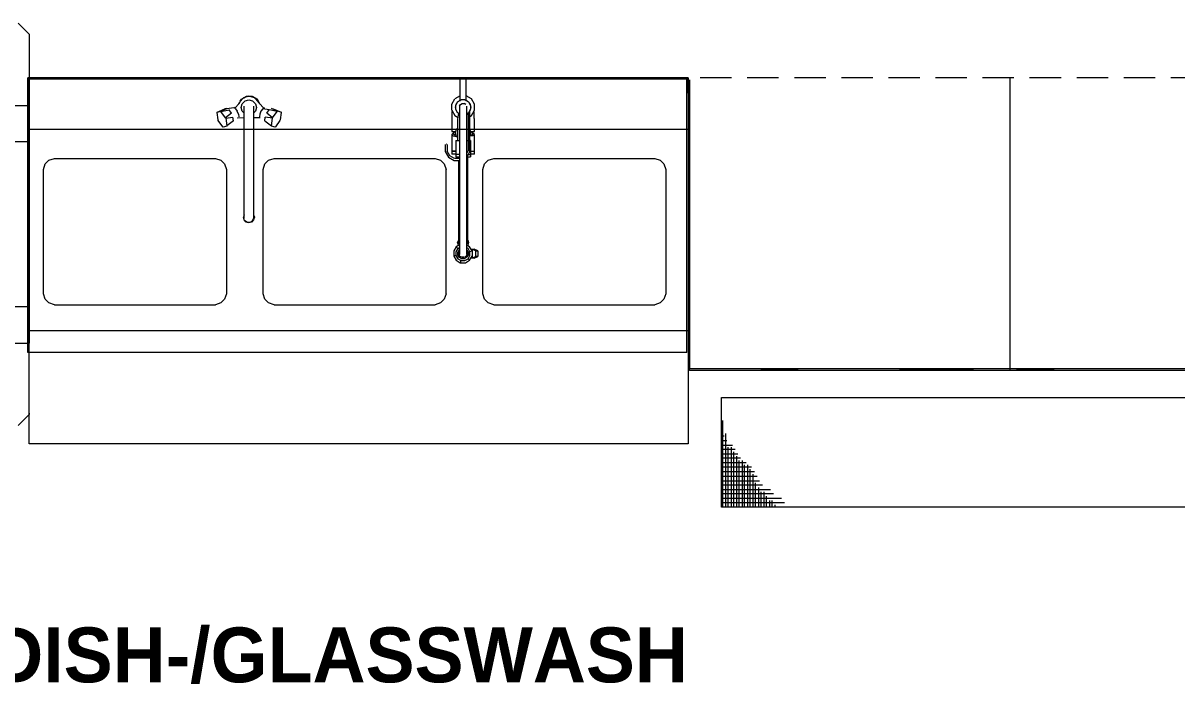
# Model space of a CAD drawing. Header units: inches. Extents: x 484217 to 497210, y -26946 to -21493.
# Drawn here: x 494216.8 to 494308.8, y -26352.7 to -26300 of the extents above; entities that cross this region are included whole.
import ezdxf

# ---------------------------------------------------------------- set-up
doc = ezdxf.new("R2010")
doc.units = ezdxf.units.IN
doc.header["$LTSCALE"] = 20
doc.header["$MEASUREMENT"] = 0
doc.linetypes.add('AUSGEZOGEN', pattern=[0])
doc.linetypes.add('HIDDEN2', pattern=[0.1875, 0.125, -0.0625])
doc.layers.add('A-furniture', color=50, linetype='Continuous', lineweight=9)
doc.layers.add('TC-EQUIPMENT', color=251, linetype='Continuous', lineweight=5)
doc.layers.add('K3-TEXT', color=167, linetype='AUSGEZOGEN')
doc.styles.get("Standard").update_dxf_attribs({"font": ''})
doc.styles.get('Standard').set_extended_font_data('MicrogrammaSSi', bold=True)

msp = doc.modelspace()

# ---------------------------------------------------------------- linework, layer by layer
at = {"layer": 'A-furniture', "linetype": 'HIDDEN2', "elevation": 6.93}
msp.add_lwpolyline([(494359.539, -26304.404), (494217.213, -26304.404)], dxfattribs=at)
at = {"layer": 'TC-EQUIPMENT'}
for p, q in [((494216.454, -26300.028, 3.812), (494217.329, -26300.903, 3.812)), ((494217.329, -26300.903, 3.812), (494217.329, -26325.554, 3.812)), ((494217.213, -26326.283, 3.812), (494217.213, -26304.404, 3.812)), ((494269.838, -26304.404, 3.812), (494217.213, -26304.404, 3.812)), ((494217.213, -26304.465, 3.812), (494269.722, -26304.465, 3.812)), ((494217.329, -26333.576, 3.812), (494217.329, -26304.404, 3.812)), ((494217.329, -26304.404, 3.812), (494269.838, -26304.404, 3.812)), ((494251.664, -26306.154, 3.812), (494251.664, -26304.55, 3.812)), ((494252.102, -26304.55, 3.812), (494252.102, -26306.154, 3.812)), ((494269.722, -26326.283, 3.812), (494269.722, -26304.404, 3.812)), ((494269.838, -26304.404, 3.812), (494269.838, -26333.576, 3.812)), ((494269.838, -26305.571, 3.812), (494269.838, -26304.404, 3.812)), ((494269.955, -26327.596, 3.812), (494269.955, -26304.55, 3.812)), ((494295.451, -26304.404, 3.812), (494295.451, -26327.741, 3.812)), ((494234.834, -26305.87, 3.812), (494234.407, -26305.985, 3.812)), ((494234.43, -26305.978, 3.812), (494234.641, -26305.863, 3.812)), ((494234.641, -26305.863, 3.812), (494235.09, -26305.863, 3.812)), ((494235.263, -26305.985, 3.812), (494234.834, -26305.87, 3.812)), ((494235.09, -26305.863, 3.812), (494235.505, -26306.09, 3.812)), ((494251.661, -26305.833, 3.812), (494251.227, -26306.07, 3.812)), ((494251.661, -26305.833, 3.812), (494251.664, -26305.833, 3.812)), ((494252.134, -26305.833, 3.812), (494252.102, -26305.833, 3.812)), ((494252.566, -26306.07, 3.812), (494252.134, -26305.833, 3.812)), ((494269.838, -26305.419, 3.812), (494269.722, -26305.419, 3.812)), ((494269.722, -26305.571, 3.812), (494269.838, -26305.571, 3.812)), ((494130.398, -26306.592, 3.812), (494217.329, -26306.592, 3.812)), ((494232.582, -26307.053, 3.812), (494233.063, -26306.836, 3.812)), ((494233.063, -26306.836, 3.812), (494232.92, -26306.874, 3.812)), ((494233.063, -26306.836, 3.812), (494233.618, -26306.766, 3.812)), ((494233.759, -26306.859, 3.812), (494233.618, -26306.766, 3.812)), ((494234.042, -26306.453, 3.812), (494233.695, -26306.817, 3.812)), ((494233.759, -26306.859, 3.812), (494233.893, -26307.052, 3.812)), ((494234.02, -26306.477, 3.812), (494234.072, -26306.378, 3.812)), ((494234.092, -26306.304, 3.812), (494234.053, -26306.454, 3.812)), ((494234.407, -26305.985, 3.812), (494234.092, -26306.304, 3.812)), ((494234.137, -26306.258, 3.812), (494234.226, -26306.09, 3.812)), ((494234.212, -26306.767, 3.812), (494234.299, -26306.475, 3.812)), ((494234.299, -26307.059, 3.812), (494234.212, -26306.767, 3.812)), ((494234.226, -26306.09, 3.812), (494234.392, -26305.999, 3.812)), ((494234.299, -26306.475, 3.812), (494234.533, -26306.242, 3.812)), ((494234.445, -26315.612, 3.812), (494234.445, -26306.662, 3.812)), ((494234.533, -26306.242, 3.812), (494234.824, -26306.154, 3.812)), ((494234.824, -26306.154, 3.812), (494235.116, -26306.242, 3.812)), ((494235.116, -26306.242, 3.812), (494235.35, -26306.475, 3.812)), ((494235.204, -26306.662, 3.812), (494235.204, -26315.621, 3.812)), ((494235.578, -26306.304, 3.812), (494235.263, -26305.985, 3.812)), ((494235.35, -26306.475, 3.812), (494235.437, -26306.767, 3.812)), ((494235.437, -26306.767, 3.812), (494235.35, -26307.059, 3.812)), ((494235.729, -26306.51, 3.812), (494235.505, -26306.09, 3.812)), ((494235.61, -26306.426, 3.812), (494235.578, -26306.304, 3.812)), ((494235.641, -26306.424, 3.812), (494236.006, -26306.806, 3.812)), ((494235.729, -26306.515, 3.812), (494235.729, -26306.51, 3.812)), ((494235.925, -26306.859, 3.812), (494235.791, -26307.052, 3.812)), ((494235.925, -26306.859, 3.812), (494236.066, -26306.766, 3.812)), ((494236.433, -26306.959, 3.812), (494235.925, -26306.859, 3.812)), ((494236.621, -26306.836, 3.812), (494236.763, -26306.874, 3.812)), ((494237.102, -26307.053, 3.812), (494236.621, -26306.836, 3.812)), ((494250.993, -26306.501, 3.812), (494251.227, -26306.07, 3.812)), ((494250.993, -26306.974, 3.812), (494250.993, -26306.501, 3.812)), ((494251.285, -26306.738, 3.812), (494251.314, -26306.641, 3.812)), ((494251.314, -26306.835, 3.812), (494251.285, -26306.738, 3.812)), ((494251.314, -26306.592, 3.812), (494251.46, -26306.3, 3.812)), ((494251.314, -26306.884, 3.812), (494251.314, -26306.592, 3.812)), ((494251.351, -26306.519, 3.812), (494251.373, -26306.446, 3.812)), ((494251.373, -26306.446, 3.812), (494251.402, -26306.417, 3.812)), ((494251.46, -26306.3, 3.812), (494251.752, -26306.154, 3.812)), ((494251.606, -26306.213, 3.812), (494251.577, -26306.242, 3.812)), ((494251.606, -26306.213, 3.812), (494251.679, -26306.191, 3.812)), ((494251.606, -26306.659, 3.812), (494251.685, -26306.525, 3.812)), ((494251.606, -26306.659, 3.812), (494251.606, -26318.485, 3.812)), ((494251.685, -26306.525, 3.812), (494251.819, -26306.446, 3.812)), ((494252.044, -26306.154, 3.812), (494251.752, -26306.154, 3.812)), ((494251.819, -26306.446, 3.812), (494251.977, -26306.446, 3.812)), ((494252.111, -26306.525, 3.812), (494251.977, -26306.446, 3.812)), ((494252.044, -26306.154, 3.812), (494252.335, -26306.3, 3.812)), ((494252.117, -26306.191, 3.812), (494252.189, -26306.213, 3.812)), ((494252.189, -26306.213, 3.812), (494252.219, -26306.242, 3.812)), ((494252.189, -26318.485, 3.812), (494252.189, -26306.662, 3.812)), ((494252.335, -26306.3, 3.812), (494252.481, -26306.592, 3.812)), ((494252.394, -26306.417, 3.812), (494252.423, -26306.446, 3.812)), ((494252.423, -26306.446, 3.812), (494252.445, -26306.519, 3.812)), ((494252.481, -26306.592, 3.812), (494252.481, -26306.884, 3.812)), ((494252.481, -26306.641, 3.812), (494252.51, -26306.738, 3.812)), ((494252.51, -26306.738, 3.812), (494252.481, -26306.835, 3.812)), ((494252.802, -26306.501, 3.812), (494252.566, -26306.07, 3.812)), ((494252.802, -26306.974, 3.812), (494252.802, -26306.501, 3.812)), ((494232.287, -26307.157, 3.812), (494232.293, -26307.134, 3.812)), ((494232.368, -26307.751, 3.812), (494232.287, -26307.157, 3.812)), ((494232.293, -26307.134, 3.812), (494232.92, -26306.874, 3.812)), ((494232.293, -26307.134, 3.812), (494232.582, -26307.053, 3.812)), ((494232.382, -26307.789, 3.812), (494232.368, -26307.751, 3.812)), ((494232.582, -26307.053, 3.812), (494232.604, -26307.068, 3.812)), ((494232.604, -26307.068, 3.812), (494233.251, -26306.959, 3.812)), ((494232.97, -26307.586, 3.812), (494232.604, -26307.068, 3.812)), ((494233.43, -26307.214, 3.812), (494232.97, -26307.586, 3.812)), ((494232.97, -26307.586, 3.812), (494232.985, -26307.623, 3.812)), ((494232.985, -26307.623, 3.812), (494233.559, -26307.536, 3.812)), ((494232.985, -26307.623, 3.812), (494233.065, -26308.22, 3.812)), ((494233.43, -26307.214, 3.812), (494233.251, -26306.959, 3.812)), ((494233.6, -26307.83, 3.812), (494233.559, -26307.536, 3.812)), ((494233.992, -26307.293, 3.812), (494233.893, -26307.052, 3.812)), ((494234.445, -26307.596, 3.812), (494233.91, -26307.6, 3.812)), ((494233.928, -26307.587, 3.812), (494233.958, -26307.579, 3.812)), ((494233.964, -26307.56, 3.812), (494233.958, -26307.579, 3.812)), ((494233.992, -26307.293, 3.812), (494234.02, -26307.518, 3.812)), ((494234.445, -26307.205, 3.812), (494234.299, -26307.059, 3.812)), ((494235.35, -26307.059, 3.812), (494235.204, -26307.205, 3.812)), ((494235.204, -26307.567, 3.812), (494235.734, -26307.57, 3.812)), ((494235.219, -26307.189, 3.812), (494235.221, -26307.188, 3.812)), ((494235.221, -26307.188, 3.812), (494235.221, -26307.187, 3.812)), ((494235.692, -26307.293, 3.812), (494235.663, -26307.518, 3.812)), ((494235.791, -26307.052, 3.812), (494235.692, -26307.293, 3.812)), ((494236.084, -26307.83, 3.812), (494236.125, -26307.536, 3.812)), ((494236.699, -26307.623, 3.812), (494236.125, -26307.536, 3.812)), ((494236.254, -26307.214, 3.812), (494236.433, -26306.959, 3.812)), ((494236.714, -26307.586, 3.812), (494236.254, -26307.214, 3.812)), ((494237.08, -26307.068, 3.812), (494236.433, -26306.959, 3.812)), ((494236.618, -26308.22, 3.812), (494236.699, -26307.623, 3.812)), ((494236.699, -26307.623, 3.812), (494236.714, -26307.586, 3.812)), ((494236.714, -26307.586, 3.812), (494237.08, -26307.068, 3.812)), ((494236.763, -26306.874, 3.812), (494237.391, -26307.134, 3.812)), ((494237.08, -26307.068, 3.812), (494237.102, -26307.053, 3.812)), ((494237.391, -26307.134, 3.812), (494237.102, -26307.053, 3.812)), ((494237.316, -26307.751, 3.812), (494237.301, -26307.789, 3.812)), ((494237.397, -26307.157, 3.812), (494237.316, -26307.751, 3.812)), ((494237.391, -26307.134, 3.812), (494237.397, -26307.157, 3.812)), ((494250.993, -26306.974, 3.812), (494251.227, -26307.409, 3.812)), ((494250.993, -26307.085, 3.812), (494250.993, -26308.663, 3.812)), ((494251.227, -26307.409, 3.812), (494251.493, -26307.552, 3.812)), ((494251.46, -26307.175, 3.812), (494251.314, -26306.884, 3.812)), ((494251.373, -26307.029, 3.812), (494251.351, -26306.957, 3.812)), ((494251.402, -26307.059, 3.812), (494251.373, -26307.029, 3.812)), ((494251.446, -26307.7, 3.812), (494251.446, -26309.392, 3.812)), ((494251.606, -26307.248, 3.812), (494251.46, -26307.175, 3.812)), ((494251.466, -26307.7, 3.812), (494251.554, -26307.223, 3.812)), ((494252.335, -26307.175, 3.812), (494252.189, -26307.248, 3.812)), ((494252.252, -26307.217, 3.812), (494252.292, -26307.432, 3.812)), ((494252.292, -26307.222, 3.812), (494252.292, -26310.203, 3.812)), ((494252.481, -26306.884, 3.812), (494252.335, -26307.175, 3.812)), ((494252.423, -26307.029, 3.812), (494252.394, -26307.059, 3.812)), ((494252.445, -26306.957, 3.812), (494252.423, -26307.029, 3.812)), ((494252.437, -26310.241, 3.812), (494252.437, -26307.041, 3.812)), ((494252.437, -26307.478, 3.812), (494252.566, -26307.409, 3.812)), ((494252.566, -26307.409, 3.812), (494252.802, -26306.974, 3.812)), ((494252.79, -26307.642, 3.812), (494252.787, -26307.1, 3.812)), ((494252.802, -26308.663, 3.812), (494252.802, -26307.642, 3.812)), ((494217.213, -26308.488, 3.812), (494269.897, -26308.488, 3.812)), ((494232.75, -26308.306, 3.812), (494232.382, -26307.789, 3.812)), ((494232.771, -26308.32, 3.812), (494232.75, -26308.306, 3.812)), ((494233.059, -26308.243, 3.812), (494232.771, -26308.32, 3.812)), ((494233.065, -26308.22, 3.812), (494233.059, -26308.243, 3.812)), ((494233.6, -26307.83, 3.812), (494233.065, -26308.22, 3.812)), ((494236.084, -26307.83, 3.812), (494236.618, -26308.22, 3.812)), ((494236.625, -26308.243, 3.812), (494236.618, -26308.22, 3.812)), ((494236.913, -26308.32, 3.812), (494236.625, -26308.243, 3.812)), ((494236.934, -26308.306, 3.812), (494236.913, -26308.32, 3.812)), ((494237.301, -26307.789, 3.812), (494236.934, -26308.306, 3.812)), ((494250.993, -26308.663, 3.812), (494251.32, -26308.663, 3.812)), ((494251.139, -26308.692, 3.812), (494251.311, -26308.692, 3.812)), ((494251.139, -26308.692, 3.812), (494251.139, -26308.888, 3.812)), ((494251.285, -26308.78, 3.812), (494251.373, -26308.488, 3.812)), ((494251.373, -26308.488, 3.812), (494251.446, -26308.415, 3.812)), ((494252.437, -26308.537, 3.812), (494252.51, -26308.78, 3.812)), ((494252.475, -26308.663, 3.812), (494252.802, -26308.663, 3.812)), ((494252.484, -26308.692, 3.812), (494252.656, -26308.692, 3.812)), ((494252.656, -26308.692, 3.812), (494252.656, -26308.888, 3.812)), ((494269.897, -26308.488, 3.812), (494269.897, -26324.532, 3.812)), ((494217.329, -26309.509, 3.812), (494130.398, -26309.509, 3.812)), ((494250.993, -26308.911, 3.812), (494251.113, -26308.818, 3.812)), ((494250.993, -26308.911, 3.812), (494250.993, -26310.472, 3.812)), ((494250.993, -26308.911, 3.812), (494251.113, -26309.007, 3.812)), ((494251.113, -26308.818, 3.812), (494251.139, -26308.812, 3.812)), ((494251.113, -26309.007, 3.812), (494251.37, -26309.061, 3.812)), ((494251.241, -26308.966, 3.812), (494251.139, -26308.888, 3.812)), ((494251.347, -26308.987, 3.812), (494251.241, -26308.966, 3.812)), ((494251.373, -26309.072, 3.812), (494251.285, -26308.78, 3.812)), ((494251.314, -26309.392, 3.812), (494251.314, -26310.705, 3.812)), ((494251.314, -26309.392, 3.812), (494251.606, -26309.392, 3.812)), ((494251.446, -26309.144, 3.812), (494251.373, -26309.072, 3.812)), ((494252.189, -26309.392, 3.812), (494252.292, -26309.392, 3.812)), ((494252.51, -26308.78, 3.812), (494252.437, -26309.022, 3.812)), ((494252.682, -26309.007, 3.812), (494252.437, -26309.059, 3.812)), ((494252.481, -26309.392, 3.812), (494252.437, -26309.392, 3.812)), ((494252.448, -26308.988, 3.812), (494252.557, -26308.966, 3.812)), ((494252.481, -26309.392, 3.812), (494252.481, -26310.705, 3.812)), ((494252.656, -26308.888, 3.812), (494252.557, -26308.966, 3.812)), ((494252.656, -26308.812, 3.812), (494252.682, -26308.818, 3.812)), ((494252.802, -26308.911, 3.812), (494252.682, -26308.818, 3.812)), ((494252.802, -26308.911, 3.812), (494252.682, -26309.007, 3.812)), ((494252.802, -26310.472, 3.812), (494252.802, -26308.911, 3.812)), ((494269.955, -26308.926, 3.812), (494269.926, -26308.926, 3.812)), ((494269.926, -26323.22, 3.812), (494269.926, -26308.926, 3.812)), ((494250.477, -26310.279, 3.812), (494250.732, -26310.718, 3.812)), ((494250.483, -26310.277, 3.812), (494250.483, -26309.722, 3.812)), ((494250.535, -26309.67, 3.812), (494250.576, -26309.67, 3.812)), ((494250.845, -26310.623, 3.812), (494250.623, -26310.238, 3.812)), ((494250.629, -26309.722, 3.812), (494250.629, -26310.25, 3.812)), ((494251.314, -26310.235, 3.812), (494250.993, -26310.235, 3.812)), ((494250.993, -26310.238, 3.812), (494251.314, -26310.238, 3.812)), ((494251.314, -26310.472, 3.812), (494250.993, -26310.472, 3.812)), ((494251.606, -26310.501, 3.812), (494251.314, -26310.501, 3.812)), ((494252.189, -26310.399, 3.812), (494252.292, -26310.221, 3.812)), ((494252.437, -26310.262, 3.812), (494252.189, -26310.688, 3.812)), ((494252.298, -26310.501, 3.812), (494252.481, -26310.501, 3.812)), ((494252.481, -26310.235, 3.812), (494252.802, -26310.235, 3.812)), ((494252.481, -26310.238, 3.812), (494252.802, -26310.238, 3.812)), ((494252.802, -26310.472, 3.812), (494252.481, -26310.472, 3.812)), ((494218.45, -26311.697, 3.812), (494218.595, -26311.259, 3.812)), ((494218.595, -26311.259, 3.812), (494218.887, -26310.968, 3.812)), ((494218.887, -26310.968, 3.812), (494219.325, -26310.822, 3.812)), ((494219.325, -26310.822, 3.812), (494232.16, -26310.822, 3.812)), ((494232.16, -26310.822, 3.812), (494232.598, -26310.968, 3.812)), ((494232.598, -26310.968, 3.812), (494232.889, -26311.259, 3.812)), ((494232.889, -26311.259, 3.812), (494233.035, -26311.697, 3.812)), ((494235.953, -26311.697, 3.812), (494236.098, -26311.259, 3.812)), ((494236.098, -26311.259, 3.812), (494236.39, -26310.968, 3.812)), ((494236.39, -26310.968, 3.812), (494236.828, -26310.822, 3.812)), ((494236.828, -26310.822, 3.812), (494249.663, -26310.822, 3.812)), ((494249.663, -26310.822, 3.812), (494250.101, -26310.968, 3.812)), ((494250.101, -26310.968, 3.812), (494250.392, -26311.259, 3.812)), ((494250.392, -26311.259, 3.812), (494250.538, -26311.697, 3.812)), ((494250.728, -26310.723, 3.812), (494251.174, -26310.982, 3.812)), ((494251.215, -26310.836, 3.812), (494250.844, -26310.624, 3.812)), ((494251.195, -26310.982, 3.812), (494251.606, -26310.982, 3.812)), ((494251.606, -26310.836, 3.812), (494251.233, -26310.836, 3.812)), ((494251.314, -26310.705, 3.812), (494251.606, -26310.705, 3.812)), ((494251.519, -26310.705, 3.812), (494251.519, -26310.836, 3.812)), ((494251.519, -26310.982, 3.812), (494251.519, -26317.625, 3.812)), ((494252.189, -26310.705, 3.812), (494252.481, -26310.705, 3.812)), ((494252.277, -26317.633, 3.812), (494252.277, -26310.705, 3.812)), ((494253.456, -26311.697, 3.812), (494253.601, -26311.259, 3.812)), ((494253.601, -26311.259, 3.812), (494253.893, -26310.968, 3.812)), ((494253.893, -26310.968, 3.812), (494254.331, -26310.822, 3.812)), ((494254.331, -26310.822, 3.812), (494267.166, -26310.822, 3.812)), ((494267.166, -26310.822, 3.812), (494267.604, -26310.968, 3.812)), ((494267.604, -26310.968, 3.812), (494267.895, -26311.259, 3.812)), ((494267.895, -26311.259, 3.812), (494268.041, -26311.697, 3.812)), ((494218.45, -26321.615, 3.812), (494218.45, -26311.697, 3.812)), ((494233.035, -26311.697, 3.812), (494233.035, -26321.615, 3.812)), ((494235.953, -26321.615, 3.812), (494235.953, -26311.697, 3.812)), ((494250.538, -26321.615, 3.812), (494250.538, -26311.697, 3.812)), ((494253.456, -26321.615, 3.812), (494253.456, -26311.697, 3.812)), ((494268.041, -26311.697, 3.812), (494268.041, -26321.615, 3.812)), ((494234.445, -26315.314, 3.812), (494234.387, -26315.518, 3.812)), ((494234.445, -26315.723, 3.812), (494234.387, -26315.518, 3.812)), ((494234.62, -26315.898, 3.812), (494234.445, -26315.723, 3.812)), ((494234.547, -26315.796, 3.812), (494234.722, -26315.898, 3.812)), ((494234.824, -26315.956, 3.812), (494234.62, -26315.898, 3.812)), ((494234.722, -26315.898, 3.812), (494234.927, -26315.898, 3.812)), ((494235.029, -26315.898, 3.812), (494234.824, -26315.956, 3.812)), ((494234.927, -26315.898, 3.812), (494235.102, -26315.796, 3.812)), ((494235.204, -26315.723, 3.812), (494235.029, -26315.898, 3.812)), ((494235.102, -26315.796, 3.812), (494235.204, -26315.621, 3.812)), ((494235.204, -26315.314, 3.812), (494235.262, -26315.518, 3.812)), ((494235.262, -26315.518, 3.812), (494235.204, -26315.723, 3.812)), ((494251.352, -26317.881, 3.812), (494251.148, -26318.202, 3.812)), ((494251.606, -26317.72, 3.812), (494251.352, -26317.881, 3.812)), ((494251.469, -26317.998, 3.812), (494251.352, -26317.881, 3.812)), ((494251.519, -26317.327, 3.812), (494251.46, -26317.531, 3.812)), ((494251.519, -26317.735, 3.812), (494251.46, -26317.531, 3.812)), ((494251.543, -26317.76, 3.812), (494251.519, -26317.735, 3.812)), ((494252.402, -26317.881, 3.812), (494252.189, -26317.746, 3.812)), ((494252.277, -26317.735, 3.812), (494252.236, -26317.775, 3.812)), ((494252.277, -26317.327, 3.812), (494252.335, -26317.531, 3.812)), ((494252.335, -26317.531, 3.812), (494252.277, -26317.735, 3.812)), ((494252.607, -26318.202, 3.812), (494252.402, -26317.881, 3.812)), ((494251.148, -26318.202, 3.812), (494251.148, -26318.611, 3.812)), ((494251.327, -26318.56, 3.812), (494251.148, -26318.611, 3.812)), ((494251.148, -26318.611, 3.812), (494251.352, -26318.932, 3.812)), ((494251.469, -26317.998, 3.812), (494251.323, -26318.261, 3.812)), ((494251.323, -26318.261, 3.812), (494251.323, -26318.552, 3.812)), ((494251.323, -26318.552, 3.812), (494251.469, -26318.815, 3.812)), ((494251.469, -26317.998, 3.812), (494251.606, -26317.922, 3.812)), ((494251.586, -26318.115, 3.812), (494251.469, -26318.29, 3.812)), ((494251.469, -26318.523, 3.812), (494251.469, -26318.29, 3.812)), ((494251.586, -26318.698, 3.812), (494251.469, -26318.523, 3.812)), ((494251.469, -26318.815, 3.812), (494251.731, -26318.961, 3.812)), ((494251.527, -26318.319, 3.812), (494251.606, -26318.161, 3.812)), ((494251.527, -26318.319, 3.812), (494251.527, -26318.494, 3.812)), ((494251.527, -26318.494, 3.812), (494251.615, -26318.669, 3.812)), ((494251.586, -26318.115, 3.812), (494251.606, -26318.101, 3.812)), ((494251.606, -26318.268, 3.812), (494251.586, -26318.319, 3.812)), ((494251.586, -26318.494, 3.812), (494251.586, -26318.319, 3.812)), ((494251.644, -26318.64, 3.812), (494251.586, -26318.494, 3.812)), ((494251.761, -26318.815, 3.812), (494251.586, -26318.698, 3.812)), ((494251.615, -26318.669, 3.812), (494251.79, -26318.786, 3.812)), ((494251.79, -26318.698, 3.812), (494251.644, -26318.64, 3.812)), ((494251.994, -26318.815, 3.812), (494251.761, -26318.815, 3.812)), ((494251.79, -26318.786, 3.812), (494251.965, -26318.786, 3.812)), ((494251.965, -26318.698, 3.812), (494251.819, -26318.698, 3.812)), ((494251.965, -26318.786, 3.812), (494252.14, -26318.669, 3.812)), ((494252.169, -26318.698, 3.812), (494251.994, -26318.815, 3.812)), ((494252.111, -26318.64, 3.812), (494252.002, -26318.684, 3.812)), ((494252.023, -26318.961, 3.812), (494252.286, -26318.815, 3.812)), ((494252.136, -26318.576, 3.812), (494252.111, -26318.64, 3.812)), ((494252.14, -26318.669, 3.812), (494252.227, -26318.494, 3.812)), ((494252.286, -26318.523, 3.812), (494252.169, -26318.698, 3.812)), ((494252.286, -26317.998, 3.812), (494252.189, -26317.945, 3.812)), ((494252.189, -26318.145, 3.812), (494252.286, -26318.29, 3.812)), ((494252.189, -26318.243, 3.812), (494252.227, -26318.319, 3.812)), ((494252.227, -26318.494, 3.812), (494252.227, -26318.319, 3.812)), ((494252.432, -26318.261, 3.812), (494252.286, -26317.998, 3.812)), ((494252.286, -26318.29, 3.812), (494252.286, -26318.523, 3.812)), ((494252.286, -26318.815, 3.812), (494252.432, -26318.552, 3.812)), ((494252.286, -26318.815, 3.812), (494252.402, -26318.932, 3.812)), ((494252.402, -26318.932, 3.812), (494252.607, -26318.611, 3.812)), ((494252.428, -26318.253, 3.812), (494252.607, -26318.202, 3.812)), ((494252.432, -26318.552, 3.812), (494252.432, -26318.261, 3.812)), ((494252.782, -26318.786, 3.812), (494252.495, -26318.786, 3.812)), ((494252.514, -26318.056, 3.812), (494252.782, -26318.056, 3.812)), ((494252.607, -26318.202, 3.812), (494252.607, -26318.611, 3.812)), ((494252.636, -26318.056, 3.812), (494252.919, -26318.202, 3.812)), ((494252.636, -26318.786, 3.812), (494252.636, -26318.056, 3.812)), ((494252.919, -26318.64, 3.812), (494252.636, -26318.786, 3.812)), ((494253.065, -26318.202, 3.812), (494252.782, -26318.056, 3.812)), ((494252.782, -26318.786, 3.812), (494253.065, -26318.64, 3.812)), ((494252.919, -26318.202, 3.812), (494253.065, -26318.202, 3.812)), ((494252.919, -26318.64, 3.812), (494252.919, -26318.202, 3.812)), ((494253.065, -26318.64, 3.812), (494252.919, -26318.64, 3.812)), ((494253.065, -26318.202, 3.812), (494253.065, -26318.64, 3.812)), ((494251.352, -26318.932, 3.812), (494251.673, -26319.136, 3.812)), ((494251.724, -26318.957, 3.812), (494251.673, -26319.136, 3.812)), ((494251.673, -26319.136, 3.812), (494252.082, -26319.136, 3.812)), ((494251.731, -26318.961, 3.812), (494252.023, -26318.961, 3.812)), ((494252.082, -26319.136, 3.812), (494252.402, -26318.932, 3.812)), ((494218.595, -26322.053, 3.812), (494218.45, -26321.615, 3.812)), ((494218.887, -26322.345, 3.812), (494218.595, -26322.053, 3.812)), ((494219.325, -26322.49, 3.812), (494218.887, -26322.345, 3.812)), ((494219.325, -26322.49, 3.812), (494232.16, -26322.49, 3.812)), ((494232.598, -26322.345, 3.812), (494232.16, -26322.49, 3.812)), ((494232.889, -26322.053, 3.812), (494232.598, -26322.345, 3.812)), ((494233.035, -26321.615, 3.812), (494232.889, -26322.053, 3.812)), ((494236.098, -26322.053, 3.812), (494235.953, -26321.615, 3.812)), ((494236.39, -26322.345, 3.812), (494236.098, -26322.053, 3.812)), ((494236.828, -26322.49, 3.812), (494236.39, -26322.345, 3.812)), ((494236.828, -26322.49, 3.812), (494249.663, -26322.49, 3.812)), ((494250.101, -26322.345, 3.812), (494249.663, -26322.49, 3.812)), ((494250.392, -26322.053, 3.812), (494250.101, -26322.345, 3.812)), ((494250.538, -26321.615, 3.812), (494250.392, -26322.053, 3.812)), ((494253.601, -26322.053, 3.812), (494253.456, -26321.615, 3.812)), ((494253.893, -26322.345, 3.812), (494253.601, -26322.053, 3.812)), ((494254.331, -26322.49, 3.812), (494253.893, -26322.345, 3.812)), ((494254.331, -26322.49, 3.812), (494267.166, -26322.49, 3.812)), ((494267.604, -26322.345, 3.812), (494267.166, -26322.49, 3.812)), ((494267.895, -26322.053, 3.812), (494267.604, -26322.345, 3.812)), ((494268.041, -26321.615, 3.812), (494267.895, -26322.053, 3.812)), ((494130.398, -26322.636, 3.812), (494217.329, -26322.636, 3.812)), ((494269.926, -26323.22, 3.812), (494269.955, -26323.22, 3.812)), ((494217.213, -26324.532, 3.812), (494269.897, -26324.532, 3.812)), ((494130.398, -26325.554, 3.812), (494217.329, -26325.554, 3.812)), ((494269.722, -26326.283, 3.812), (494217.213, -26326.283, 3.812)), ((494269.926, -26326.866, 3.812), (494269.955, -26326.866, 3.812)), ((494269.926, -26327.741, 3.812), (494269.926, -26326.866, 3.812)), ((494269.955, -26326.871, 3.812), (494269.926, -26326.871, 3.812)), ((494275.031, -26327.736, 3.812), (494269.926, -26327.736, 3.812)), ((494336.291, -26327.741, 3.812), (494269.926, -26327.741, 3.812)), ((494336.291, -26327.596, 3.812), (494269.955, -26327.596, 3.812)), ((494278.531, -26327.654, 3.812), (494275.614, -26327.654, 3.812)), ((494278.531, -26327.596, 3.812), (494278.531, -26327.654, 3.812)), ((494286.7, -26327.596, 3.812), (494286.7, -26327.654, 3.812)), ((494286.7, -26327.654, 3.812), (494292.534, -26327.654, 3.812)), ((494287.866, -26327.654, 3.812), (494287.866, -26327.712, 3.812)), ((494287.866, -26327.712, 3.812), (494291.367, -26327.712, 3.812)), ((494291.367, -26327.712, 3.812), (494291.367, -26327.654, 3.812)), ((494292.534, -26327.654, 3.812), (494292.534, -26327.596, 3.812)), ((494296.034, -26327.654, 3.812), (494296.034, -26327.596, 3.812)), ((494298.952, -26327.654, 3.812), (494296.034, -26327.654, 3.812)), ((494296.326, -26327.712, 3.812), (494296.326, -26327.654, 3.812)), ((494298.076, -26327.712, 3.812), (494296.326, -26327.712, 3.812)), ((494298.076, -26327.654, 3.812), (494298.076, -26327.712, 3.812)), ((494298.952, -26327.596, 3.812), (494298.952, -26327.654, 3.812)), ((494272.485, -26329.871, 3.812), (494330.828, -26329.871, 3.812)), ((494272.485, -26338.622, 3.812), (494272.485, -26329.871, 3.812)), ((494217.329, -26331.242, 3.812), (494216.454, -26332.117, 3.812)), ((494217.329, -26331.131, 3.812), (494217.329, -26331.242, 3.812)), ((494272.602, -26338.622, 3.812), (494272.602, -26331.709, 3.812)), ((494272.485, -26332.934, 3.812), (494272.689, -26332.934, 3.812)), ((494272.923, -26333.328, 3.812), (494272.485, -26333.328, 3.812)), ((494272.806, -26332.759, 3.812), (494272.806, -26338.622, 3.812)), ((494269.838, -26333.576, 3.812), (494217.329, -26333.576, 3.812)), ((494272.485, -26333.678, 3.812), (494273.36, -26333.678, 3.812)), ((494273.564, -26334.028, 3.812), (494272.485, -26334.028, 3.812)), ((494272.485, -26334.378, 3.812), (494273.798, -26334.378, 3.812)), ((494273.01, -26338.622, 3.812), (494273.01, -26333.853, 3.812)), ((494273.244, -26333.853, 3.812), (494273.244, -26338.622, 3.812)), ((494273.477, -26338.622, 3.812), (494273.477, -26334.203, 3.812)), ((494274.002, -26334.728, 3.812), (494272.485, -26334.728, 3.812)), ((494272.485, -26335.078, 3.812), (494274.44, -26335.078, 3.812)), ((494273.681, -26334.553, 3.812), (494273.681, -26338.622, 3.812)), ((494273.885, -26338.622, 3.812), (494273.885, -26334.903, 3.812)), ((494274.119, -26334.903, 3.812), (494274.119, -26338.622, 3.812)), ((494274.323, -26338.622, 3.812), (494274.323, -26335.253, 3.812)), ((494274.556, -26335.253, 3.812), (494274.556, -26338.622, 3.812)), ((494274.877, -26335.428, 3.812), (494272.485, -26335.428, 3.812)), ((494272.485, -26335.778, 3.812), (494275.111, -26335.778, 3.812)), ((494275.315, -26336.172, 3.812), (494272.485, -26336.172, 3.812)), ((494274.76, -26338.622, 3.812), (494274.76, -26335.603, 3.812)), ((494274.994, -26335.997, 3.812), (494274.994, -26338.622, 3.812)), ((494272.485, -26336.522, 3.812), (494275.519, -26336.522, 3.812)), ((494275.752, -26336.872, 3.812), (494272.485, -26336.872, 3.812)), ((494275.198, -26338.622, 3.812), (494275.198, -26336.697, 3.812)), ((494275.431, -26337.047, 3.812), (494275.431, -26338.622, 3.812)), ((494272.485, -26337.222, 3.812), (494276.394, -26337.222, 3.812)), ((494276.627, -26337.572, 3.812), (494272.485, -26337.572, 3.812)), ((494272.485, -26337.922, 3.812), (494277.269, -26337.922, 3.812)), ((494275.636, -26338.622, 3.812), (494275.636, -26337.397, 3.812)), ((494275.869, -26337.397, 3.812), (494275.869, -26338.622, 3.812)), ((494276.073, -26338.622, 3.812), (494276.073, -26337.747, 3.812)), ((494276.307, -26338.097, 3.812), (494276.307, -26338.622, 3.812)), ((494276.511, -26338.622, 3.812), (494276.511, -26338.097, 3.812)), ((494277.503, -26338.272, 3.812), (494272.485, -26338.272, 3.812)), ((494330.828, -26338.622, 3.812), (494272.485, -26338.622, 3.812)), ((494276.744, -26338.447, 3.812), (494276.744, -26338.622, 3.812))]:
    msp.add_line(p, q, dxfattribs=at)

# ---------------------------------------------------------------- texts
at = {"layer": 'K3-TEXT'}
msp.add_text('DISH-/GLASSWASH', height=4.37575, dxfattribs=at).set_placement((494214.217, -26352.594, 3.812))

doc.saveas('drawing.dxf')
